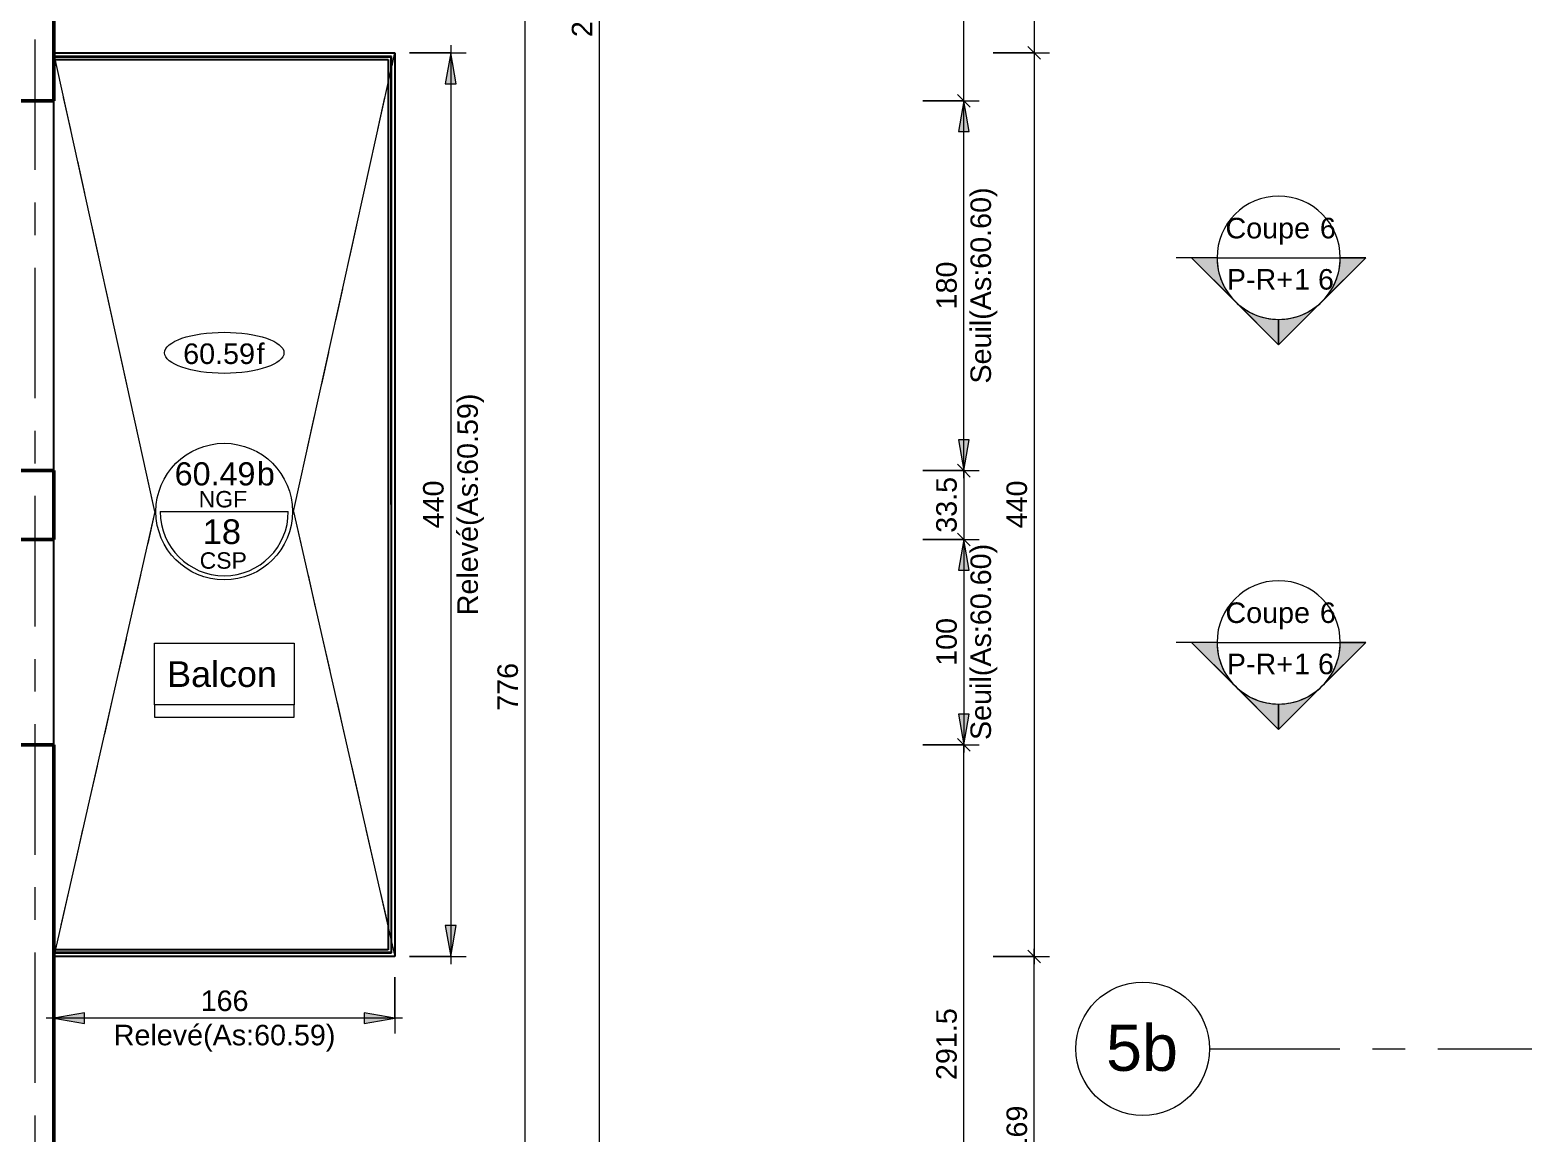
# Model space of a CAD drawing. Header units: metres. Extents: x 399 to 3028, y -427 to 863.
# Drawn here: x 421.85 to 429.13, y -410.92 to -405.55 of the extents above; entities that cross this region are included whole.
import ezdxf

# ---------------------------------------------------------------- set-up
doc = ezdxf.new("R2010")
doc.units = ezdxf.units.M
doc.linetypes.add('Ligne de quadrillage', pattern=[1.11125, 0.635, -0.15875, 0.15875, -0.15875])
doc.linetypes.add('Tiret', pattern=[0.3175, 0.15875, -0.15875])
for name, color, linetype, lineweight in [('A-ANNO-DIMS', 211, 'Continuous', 9), ('A-ANNO-DIMS-50', 211, 'Continuous', 9), ('A-DETL', 90, 'Continuous', 18), ('A-DETL-GENF', 92, 'Continuous', 18), ('A-FLOR', 192, 'Continuous', 18), ('A-WALL', 113, 'Continuous', 18), ('G-ANNO-SYMB', 111, 'Continuous', 9), ('G-ANNO-TEXT', 231, 'Continuous', 9), ('S-FLOR-SYMB', 171, 'Continuous', 9), ('S-GRID', 1, 'Continuous', 9), ('S-GRID-IDEN', 1, 'Continuous', 9)]:
    doc.layers.add(name, color=color, linetype=linetype, lineweight=lineweight)
doc.styles.add('Arial', font='arial.ttf', dxfattribs={"height": 0.1})
doc.styles.add('Arial_10', font='arial.ttf', dxfattribs={"height": 0.12})
doc.styles.add('Arial_11', font='arial.ttf', dxfattribs={"height": 0.125})
doc.styles.add('Arial_7', font='arial.ttf', dxfattribs={"height": 0.225})
doc.styles.add('Arial_8', font='arial.ttf', dxfattribs={"height": 0.0016})
doc.styles.add('Arial_9', font='arial.ttf', dxfattribs={"height": 0.1125})
doc.dimstyles.new('AES-_COTATION_1_50', dxfattribs={"dimscale": 0.3048, "dimtxt": 0.102026, "dimasz": 0.205052, "dimexe": 0.246063, "dimexo": 0.0625, "dimgap": 0.016404, "dimtad": 1, "dimdec": 1, "dimlfac": 100, "dimrnd": 0.5, "dimdsep": 46, "dimtxsty": 'Arial', "dimblk1": 'OBLIQUE', "dimblk2": 'OBLIQUE', "dimsah": 1, "dimcen": 0.09, "dimdle": 0.123031, "dimazin": 0, "dimtfac": 1, "dimtdec": 4, "dimtix": 1, "dimtmove": 0, "dimatfit": 3, "dimfxl": 0.656168, "dimfxlon": 1, "dimtvp": 1, "dimtolj": 1, "dimtzin": 0, "dimarcsym": 2})
doc.dimstyles.new('AES-_COTATION_1_50_2', dxfattribs={"dimscale": 0.3048, "dimtxt": 0.102026, "dimasz": 0.205052, "dimexe": 0.246063, "dimexo": 0.0625, "dimgap": 0.016404, "dimtad": 1, "dimdec": 1, "dimlfac": 100, "dimrnd": 0.5, "dimdsep": 46, "dimtxsty": 'Arial', "dimblk1": 'OBLIQUE', "dimblk2": 'OBLIQUE', "dimsah": 1, "dimcen": 0.09, "dimdle": 0.123031, "dimazin": 0, "dimtfac": 1, "dimtdec": 4, "dimtix": 1, "dimtmove": 0, "dimatfit": 3, "dimfxl": 0.656168, "dimfxlon": 1, "dimtvp": 1, "dimtolj": 1, "dimtzin": 0, "dimarcsym": 2})
doc.dimstyles.new('AES-_COTATION_1_50_3', dxfattribs={"dimscale": 0.3048, "dimtxt": 0.102026, "dimasz": 0.205052, "dimexe": 0.246063, "dimexo": 0.0625, "dimgap": 0.016404, "dimtad": 1, "dimdec": 1, "dimlfac": 100, "dimrnd": 0.5, "dimdsep": 46, "dimtxsty": 'Arial', "dimblk1": 'OBLIQUE', "dimblk2": 'OBLIQUE', "dimsah": 1, "dimcen": 0.09, "dimdle": 0.123031, "dimazin": 0, "dimtfac": 1, "dimtdec": 4, "dimtix": 1, "dimtmove": 0, "dimatfit": 3, "dimfxl": 0.656168, "dimfxlon": 1, "dimtvp": 1, "dimtolj": 1, "dimtzin": 0, "dimarcsym": 2})
doc.dimstyles.new('AES-_COTATION_Allège_1_50', dxfattribs={"dimscale": 0.3048, "dimtxt": 0.102026, "dimasz": 0.492126, "dimexe": 0.246063, "dimexo": 0.0625, "dimgap": 0.016404, "dimtad": 1, "dimdec": 1, "dimlfac": 100, "dimrnd": 0.5, "dimdsep": 46, "dimtxsty": 'Arial', "dimsah": 1, "dimcen": 0.09, "dimdle": 0.123031, "dimazin": 0, "dimtfac": 1, "dimtdec": 4, "dimtix": 1, "dimtmove": 0, "dimatfit": 3, "dimfxl": 0.656168, "dimfxlon": 1, "dimtvp": 1, "dimtolj": 1, "dimtzin": 0, "dimarcsym": 2})

# ---------------------------------------------------------------- blocks, each defined once
blk = doc.blocks.new('Quadrillage - M_Extrémité de la ligne de quadrillage - Cercle-214440-AES_EXE_BET_TZ_R_1_COF_0100-Plan coffrage PH R_1 Diffusion')
at = {"layer": 'S-GRID-IDEN'}
blk.add_circle((0, 0), 0.0065, dxfattribs=at)
blk = doc.blocks.new('AES-Etiquette Dalle CSP brut vide - Dalle bidirectionnelle-1788777-AES_EXE_BET_TZ_R_1_COF_0100-Plan coffrage PH R_1 Diffusion')
at = {"layer": 'S-FLOR-SYMB'}
blk.add_line((-0.00624, 0), (0.00624, 0), dxfattribs=at)
blk.add_circle((0, 0), 0.00665, dxfattribs=at)
blk.add_arc((0, 0), 0.00624, 180, 360, dxfattribs=at)
at = {"layer": 'S-FLOR-SYMB', "char_height": 0.0016, "attachment_point": 1, "style": 'Arial_8'}
for s, insert, width in [('NGF', (-0.00249, 0.00201), 0.0058523), ('CSP', (-0.00239, -0.00396), 0.005692)]:
    blk.add_mtext(s, dxfattribs=dict(at, insert=insert, width=width))
blk = doc.blocks.new('DIMBLOCK80-AES_EXE_BET_TZ_R_1_COF_0100-Plan coffrage PH R_1 Diffusion')
at = {"layer": 'A-ANNO-DIMS-50', "transparency": 16777216}
for points in [[(423.9036, -405.661), (423.8771, -405.811), (423.93, -405.811)], [(423.9036, -410.0593), (423.93, -409.9093), (423.8771, -409.9093)]]:
    blk.add_hatch(color=256, dxfattribs=at).paths.add_polyline_path(points)
for p, q in [((423.9036, -405.6235), (423.9036, -410.0968)), ((423.7036, -405.661), (423.9786, -405.661)), ((423.9036, -405.661), (423.7036, -405.661)), ((423.9036, -405.661), (423.8771, -405.811)), ((423.93, -405.811), (423.9036, -405.661)), ((423.8771, -405.811), (423.93, -405.811)), ((423.93, -409.9093), (423.8771, -409.9093)), ((423.8771, -409.9093), (423.9036, -410.0593)), ((423.9036, -410.0593), (423.93, -409.9093)), ((423.7036, -410.0593), (423.9786, -410.0593)), ((423.9036, -410.0593), (423.7036, -410.0593))]:
    blk.add_line(p, q, dxfattribs=at)
at = {"layer": 'A-ANNO-DIMS-50', "color": 0, "transparency": 16777216, "char_height": 0.1, "attachment_point": 1, "rotation": 90, "line_spacing_factor": 0.941778, "style": 'Arial'}
for s, insert, width in [('Relevé(As:60.59)', (423.9357, -408.3985), 1.292119), ('440', (423.7688, -407.9755), 0.276883)]:
    blk.add_mtext(s, dxfattribs=dict(at, insert=insert, width=width))
blk = doc.blocks.new('DIMBLOCK245-AES_EXE_BET_TZ_R_1_COF_0100-Plan coffrage PH R_1 Diffusion')
at = {"layer": 'A-ANNO-DIMS-50', "transparency": 16777216}
for p, q in [((426.5445, -410.0591), (426.8195, -410.0591)), ((426.7445, -410.0591), (426.5445, -410.0591)), ((426.7445, -410.0591), (426.7132, -410.0279)), ((426.7446, -411.7845), (426.7445, -410.0216)), ((426.7445, -410.0591), (426.7758, -410.0904)), ((426.7446, -411.747), (426.7133, -411.7157)), ((426.5446, -411.747), (426.8196, -411.747)), ((426.7446, -411.747), (426.5446, -411.747)), ((426.7446, -411.747), (426.7758, -411.7782))]:
    blk.add_line(p, q, dxfattribs=at)
at = {"layer": 'A-ANNO-DIMS-50', "color": 0, "transparency": 16777216, "insert": (426.6097, -411.0184), "char_height": 0.1, "width": 0.276883, "attachment_point": 1, "rotation": 90, "line_spacing_factor": 0.941778, "style": 'Arial'}
blk.add_mtext('169', dxfattribs=at)
blk = doc.blocks.new('_Oblique')
at = {"color": 0, "linetype": 'ByBlock', "lineweight": -2}
blk.add_line((-0.5, -0.5), (0.5, 0.5), dxfattribs=at)
blk = doc.blocks.new('Coupe - M_Section Head - Filled-24181-AES_EXE_BET_TZ_R_1_COF_0100-Plan coffrage PH R_1 Diffusion')
at = {"layer": 'G-ANNO-SYMB'}
h = blk.add_hatch(color=256, dxfattribs=at)
edge = h.paths.add_edge_path()
edge.add_line((-0.006, 0.00849), (-0.006, 0.006))
edge.add_arc((-0.006, 0), 0.006, 90, 135)
edge.add_line((-0.01024, 0.00424), (-0.006, 0.00849))
h = blk.add_hatch(color=256, dxfattribs=at)
edge = h.paths.add_edge_path()
edge.add_line((-0.006, 0.00849), (-0.00176, 0.00424))
edge.add_arc((-0.006, 0), 0.006, 45, 90)
edge.add_line((-0.006, 0.006), (-0.006, 0.00849))
h = blk.add_hatch(color=256, dxfattribs=at)
edge = h.paths.add_edge_path()
edge.add_line((-0.01449, 0), (-0.01024, 0.00424))
edge.add_arc((-0.006, 0), 0.006, 135, 180)
edge.add_line((-0.012, 0), (-0.01449, 0))
h = blk.add_hatch(color=256, dxfattribs=at)
edge = h.paths.add_edge_path()
edge.add_line((0.00249, 0), (0, 0))
edge.add_arc((-0.006, 0), 0.006, 360, 405)
edge.add_line((-0.00176, 0.00424), (0.00249, 0))
at = {"layer": 'G-ANNO-SYMB', "lineweight": 18}
for p, q in [((-0.006, 0.00849), (-0.01449, 0)), ((-0.006, 0.00849), (-0.01024, 0.00424)), ((-0.006, 0.00849), (0.00249, 0)), ((-0.006, 0.006), (-0.006, 0.00849)), ((-0.006, 0.00849), (-0.006, 0.006)), ((-0.00176, 0.00424), (-0.006, 0.00849)), ((-0.01024, 0.00424), (-0.01449, 0)), ((0.00249, 0), (-0.00176, 0.00424)), ((-0.01449, 0), (-0.012, 0)), ((0, 0), (0.00249, 0)), ((-0.012, 0), (-0.01449, 0)), ((0, 0), (0.00249, 0))]:
    blk.add_line(p, q, dxfattribs=at)
for start, end in [(360, 180), (90, 135), (45, 90), (135, 180), (360, 45), (180, 360)]:
    blk.add_arc((-0.006, 0), 0.006, start, end, dxfattribs=at)
blk = doc.blocks.new('DIMBLOCK366-AES_EXE_BET_TZ_R_1_COF_0100-Plan coffrage PH R_1 Diffusion')
at = {"layer": 'A-ANNO-DIMS-50', "transparency": 16777216}
for p, q in [((426.202, -409.0293), (426.477, -409.0293)), ((426.402, -409.0293), (426.202, -409.0293)), ((426.402, -409.0293), (426.3708, -408.9981)), ((426.4021, -411.983), (426.402, -408.9918)), ((426.402, -409.0293), (426.4333, -409.0606)), ((426.2021, -411.9455), (426.4771, -411.9455)), ((426.4021, -411.9455), (426.2021, -411.9455)), ((426.4021, -411.9455), (426.3708, -411.9142)), ((426.4021, -411.9455), (426.4333, -411.9767))]:
    blk.add_line(p, q, dxfattribs=at)
at = {"layer": 'A-ANNO-DIMS-50', "color": 0, "transparency": 16777216, "insert": (426.2672, -410.6608), "char_height": 0.1, "width": 0.416266, "attachment_point": 1, "rotation": 90, "line_spacing_factor": 0.941778, "style": 'Arial'}
blk.add_mtext('291.5', dxfattribs=at)
blk = doc.blocks.new('DIMBLOCK367-AES_EXE_BET_TZ_R_1_COF_0100-Plan coffrage PH R_1 Diffusion')
at = {"layer": 'A-ANNO-DIMS-50', "transparency": 16777216}
for points in [[(426.402, -408.0293), (426.3756, -408.1793), (426.4285, -408.1793)], [(426.402, -409.0293), (426.4285, -408.8793), (426.3756, -408.8793)]]:
    blk.add_hatch(color=256, dxfattribs=at).paths.add_polyline_path(points)
for p, q in [((426.202, -408.0293), (426.477, -408.0293)), ((426.402, -408.0293), (426.202, -408.0293)), ((426.402, -408.0293), (426.3756, -408.1793)), ((426.402, -407.9918), (426.402, -409.0668)), ((426.4285, -408.1793), (426.402, -408.0293)), ((426.3756, -408.1793), (426.4285, -408.1793)), ((426.4285, -408.8793), (426.3756, -408.8793)), ((426.3756, -408.8793), (426.402, -409.0293)), ((426.402, -409.0293), (426.4285, -408.8793)), ((426.202, -409.0293), (426.477, -409.0293)), ((426.402, -409.0293), (426.202, -409.0293))]:
    blk.add_line(p, q, dxfattribs=at)
at = {"layer": 'A-ANNO-DIMS-50', "color": 0, "transparency": 16777216, "char_height": 0.1, "attachment_point": 1, "line_spacing_factor": 0.941778, "style": 'Arial'}
for s, insert, width, rotation in [('Seuil(As:60.60)', (426.4342, -409.0057), 1.143318, 90.00085), ('100', (426.2672, -408.6447), 0.276883, 90)]:
    blk.add_mtext(s, dxfattribs=dict(at, insert=insert, width=width, rotation=rotation))
blk = doc.blocks.new('DIMBLOCK368-AES_EXE_BET_TZ_R_1_COF_0100-Plan coffrage PH R_1 Diffusion')
at = {"layer": 'A-ANNO-DIMS-50', "transparency": 16777216}
for p, q in [((426.402, -407.6943), (426.3708, -407.6631)), ((426.402, -407.6568), (426.402, -408.0668)), ((426.202, -407.6943), (426.477, -407.6943)), ((426.402, -407.6943), (426.202, -407.6943)), ((426.402, -407.6943), (426.4333, -407.7256)), ((426.202, -408.0293), (426.477, -408.0293)), ((426.402, -408.0293), (426.202, -408.0293)), ((426.402, -408.0293), (426.3708, -407.9981)), ((426.402, -408.0293), (426.4333, -408.0606))]:
    blk.add_line(p, q, dxfattribs=at)
at = {"layer": 'A-ANNO-DIMS-50', "color": 0, "transparency": 16777216, "insert": (426.2672, -407.9968), "char_height": 0.1, "width": 0.323972, "attachment_point": 1, "rotation": 90, "line_spacing_factor": 0.941778, "style": 'Arial'}
blk.add_mtext('33.5', dxfattribs=at)
blk = doc.blocks.new('DIMBLOCK369-AES_EXE_BET_TZ_R_1_COF_0100-Plan coffrage PH R_1 Diffusion')
at = {"layer": 'A-ANNO-DIMS-50', "transparency": 16777216}
for points in [[(426.402, -405.8943), (426.3755, -406.0443), (426.4284, -406.0443)], [(426.402, -407.6943), (426.4285, -407.5443), (426.3756, -407.5443)]]:
    blk.add_hatch(color=256, dxfattribs=at).paths.add_polyline_path(points)
for p, q in [((426.202, -405.8943), (426.477, -405.8943)), ((426.402, -405.8943), (426.202, -405.8943)), ((426.402, -405.8943), (426.3755, -406.0443)), ((426.402, -407.7318), (426.402, -405.8568)), ((426.4284, -406.0443), (426.402, -405.8943)), ((426.3755, -406.0443), (426.4284, -406.0443)), ((426.4285, -407.5443), (426.3756, -407.5443)), ((426.3756, -407.5443), (426.402, -407.6943)), ((426.402, -407.6943), (426.4285, -407.5443)), ((426.202, -407.6943), (426.477, -407.6943)), ((426.402, -407.6943), (426.202, -407.6943))]:
    blk.add_line(p, q, dxfattribs=at)
at = {"layer": 'A-ANNO-DIMS-50', "color": 0, "transparency": 16777216, "char_height": 0.1, "attachment_point": 1, "line_spacing_factor": 0.941778, "style": 'Arial'}
for s, insert, width, rotation in [('Seuil(As:60.60)', (426.4342, -407.2707), 1.143318, 90.00085), ('180', (426.2672, -406.9097), 0.276883, 90)]:
    blk.add_mtext(s, dxfattribs=dict(at, insert=insert, width=width, rotation=rotation))
blk = doc.blocks.new('DIMBLOCK370-AES_EXE_BET_TZ_R_1_COF_0100-Plan coffrage PH R_1 Diffusion')
at = {"layer": 'A-ANNO-DIMS-50', "transparency": 16777216}
for p, q in [((426.402, -403.8421), (426.3707, -403.8109)), ((426.402, -405.9318), (426.402, -403.8046)), ((426.202, -403.8422), (426.477, -403.8421)), ((426.402, -403.8421), (426.202, -403.8422)), ((426.402, -403.8421), (426.4332, -403.8734)), ((426.202, -405.8943), (426.477, -405.8943)), ((426.402, -405.8943), (426.202, -405.8943)), ((426.402, -405.8943), (426.3707, -405.8631)), ((426.402, -405.8943), (426.4332, -405.9256))]:
    blk.add_line(p, q, dxfattribs=at)
at = {"layer": 'A-ANNO-DIMS-50', "color": 0, "transparency": 16777216, "insert": (426.2672, -404.9836), "char_height": 0.1, "width": 0.276883, "attachment_point": 1, "rotation": 90, "line_spacing_factor": 0.941778, "style": 'Arial'}
blk.add_mtext('205', dxfattribs=at)
blk = doc.blocks.new('DIMBLOCK633-AES_EXE_BET_TZ_R_1_COF_0100-Plan coffrage PH R_1 Diffusion')
at = {"layer": 'A-ANNO-DIMS-50', "transparency": 16777216}
for p, q in [((426.7443, -404.0404), (426.713, -404.0092)), ((426.7443, -404.0029), (426.7443, -405.6985)), ((426.5443, -404.0404), (426.8193, -404.0404)), ((426.7443, -404.0404), (426.5443, -404.0404)), ((426.7443, -404.0404), (426.7755, -404.0717)), ((426.7443, -405.661), (426.713, -405.6297)), ((426.5443, -405.661), (426.8193, -405.661)), ((426.7443, -405.661), (426.5443, -405.661)), ((426.7443, -405.661), (426.7755, -405.6922))]:
    blk.add_line(p, q, dxfattribs=at)
at = {"layer": 'A-ANNO-DIMS-50', "color": 0, "transparency": 16777216, "insert": (426.6094, -404.9661), "char_height": 0.1, "width": 0.276883, "attachment_point": 1, "rotation": 90, "line_spacing_factor": 0.941778, "style": 'Arial'}
blk.add_mtext('162', dxfattribs=at)
blk = doc.blocks.new('DIMBLOCK786-AES_EXE_BET_TZ_R_1_COF_0100-Plan coffrage PH R_1 Diffusion')
at = {"layer": 'A-ANNO-DIMS-50', "transparency": 16777216}
for p, q in [((424.4279, -392.7445), (424.7029, -392.7445)), ((424.6279, -392.7445), (424.4279, -392.7445)), ((424.6279, -392.7445), (424.5967, -392.7132)), ((424.6279, -418.0374), (424.6279, -392.707)), ((424.6279, -392.7445), (424.6592, -392.7757)), ((424.6279, -417.9999), (424.5967, -417.9687)), ((424.4279, -417.9999), (424.7029, -417.9999)), ((424.6279, -417.9999), (424.4279, -417.9999)), ((424.6279, -417.9999), (424.6592, -418.0312))]:
    blk.add_line(p, q, dxfattribs=at)
at = {"layer": 'A-ANNO-DIMS-50', "color": 0, "transparency": 16777216, "insert": (424.4931, -405.5841), "char_height": 0.1, "width": 0.50856, "attachment_point": 1, "rotation": 90, "line_spacing_factor": 0.941778, "style": 'Arial'}
blk.add_mtext('2525.5', dxfattribs=at)
blk = doc.blocks.new('DIMBLOCK789-AES_EXE_BET_TZ_R_1_COF_0100-Plan coffrage PH R_1 Diffusion')
at = {"layer": 'A-ANNO-DIMS-50', "transparency": 16777216}
for p, q in [((426.7443, -405.661), (426.713, -405.6297)), ((426.7443, -405.6235), (426.7443, -410.0968)), ((426.5443, -405.661), (426.8193, -405.661)), ((426.7443, -405.661), (426.5443, -405.661)), ((426.7443, -405.661), (426.7755, -405.6922)), ((426.5443, -410.0593), (426.8193, -410.0593)), ((426.7443, -410.0593), (426.5443, -410.0593)), ((426.7443, -410.0593), (426.713, -410.028)), ((426.7443, -410.0593), (426.7755, -410.0905))]:
    blk.add_line(p, q, dxfattribs=at)
at = {"layer": 'A-ANNO-DIMS-50', "color": 0, "transparency": 16777216, "insert": (426.6094, -407.9755), "char_height": 0.1, "width": 0.276883, "attachment_point": 1, "rotation": 90, "line_spacing_factor": 0.941778, "style": 'Arial'}
blk.add_mtext('440', dxfattribs=at)
blk = doc.blocks.new('DIMBLOCK792-AES_EXE_BET_TZ_R_1_COF_0100-Plan coffrage PH R_1 Diffusion')
at = {"layer": 'A-ANNO-DIMS-50', "transparency": 16777216}
for p, q in [((424.0656, -404.8669), (424.3406, -404.8669)), ((424.2656, -404.8669), (424.0656, -404.8669)), ((424.2656, -404.8669), (424.2344, -404.8357)), ((424.2656, -412.6668), (424.2656, -404.8669)), ((424.2656, -404.8669), (424.2969, -404.8982)), ((424.2656, -412.6293), (424.2344, -412.598)), ((424.0656, -412.6293), (424.3406, -412.6293)), ((424.2656, -412.6293), (424.0656, -412.6293)), ((424.2656, -412.6293), (424.2969, -412.6605))]:
    blk.add_line(p, q, dxfattribs=at)
at = {"layer": 'A-ANNO-DIMS-50', "color": 0, "transparency": 16777216, "insert": (424.1308, -408.8635), "char_height": 0.1, "width": 0.276883, "attachment_point": 1, "rotation": 90, "line_spacing_factor": 0.941778, "style": 'Arial'}
blk.add_mtext('776', dxfattribs=at)
blk = doc.blocks.new('DIMBLOCK796-AES_EXE_BET_TZ_R_1_COF_0100-Plan coffrage PH R_1 Diffusion')
at = {"layer": 'A-ANNO-DIMS-50', "transparency": 16777216}
for points in [[(421.9709, -410.3598), (422.1209, -410.3863), (422.1209, -410.3334)], [(423.6318, -410.3598), (423.4818, -410.3333), (423.4818, -410.3862)]]:
    blk.add_hatch(color=256, dxfattribs=at).paths.add_polyline_path(points)
for p, q in [((423.6318, -410.1598), (423.6318, -410.4348)), ((423.6318, -410.3598), (423.6318, -410.1598)), ((421.9709, -410.5598), (421.9709, -410.2848)), ((422.1209, -410.3334), (421.9709, -410.3598)), ((422.1209, -410.3863), (422.1209, -410.3334)), ((423.6318, -410.3598), (423.4818, -410.3333)), ((423.4818, -410.3333), (423.4818, -410.3862)), ((423.6693, -410.3598), (421.9334, -410.3598)), ((421.9709, -410.3598), (422.1209, -410.3863)), ((421.9709, -410.3598), (421.9709, -410.5598)), ((423.4818, -410.3862), (423.6318, -410.3598))]:
    blk.add_line(p, q, dxfattribs=at)
at = {"layer": 'A-ANNO-DIMS-50', "color": 0, "transparency": 16777216, "char_height": 0.1, "attachment_point": 1, "rotation": 0.00085, "line_spacing_factor": 0.941778, "style": 'Arial'}
for s, insert, width in [('166', (422.686, -410.225), 0.276883), ('Relevé(As:60.59)', (422.263, -410.3919), 1.292119)]:
    blk.add_mtext(s, dxfattribs=dict(at, insert=insert, width=width))

msp = doc.modelspace()

# ---------------------------------------------------------------- linework, layer by layer
at = {"layer": 'A-DETL', "color": 51}
for p, q in [((422.4637, -407.8939), (421.971, -405.6611)), ((423.1382, -407.8939), (423.6316, -405.661)), ((422.4637, -407.8939), (421.9709, -410.0593)), ((423.1382, -407.8939), (423.6318, -410.0593))]:
    msp.add_line(p, q, dxfattribs=at)
at = {"layer": 'A-DETL', "linetype": 'Tiret'}
for p, q in [((422.4637, -407.8939), (421.971, -405.6611)), ((423.1382, -407.8939), (423.6316, -405.661)), ((422.4637, -407.8939), (421.9709, -410.0593)), ((423.1382, -407.8939), (423.6318, -410.0593))]:
    msp.add_line(p, q, dxfattribs=at)
at = {"layer": 'A-DETL'}
for p, q in [((422.4609, -408.534), (423.1409, -408.534)), ((422.4609, -408.834), (422.4609, -408.534)), ((423.1409, -408.534), (423.1409, -408.834)), ((423.1409, -408.834), (422.4609, -408.834)), ((422.4609, -408.834), (422.4609, -408.894)), ((423.1409, -408.834), (422.4609, -408.834)), ((422.4609, -408.894), (423.1409, -408.894)), ((423.1409, -408.894), (423.1409, -408.834))]:
    msp.add_line(p, q, dxfattribs=at)
at = {"layer": 'A-DETL', "color": 51}
msp.add_ellipse((422.8008, -407.1208), major_axis=(-0.2909, 0), ratio=0.343791, dxfattribs=at)
at = {"layer": 'A-DETL-GENF', "linetype": 'Tiret'}
for p, q in [((423.1409, -408.834), (422.4609, -408.834)), ((422.4609, -408.834), (422.4609, -408.894)), ((422.4609, -408.894), (423.1409, -408.894)), ((423.1409, -408.894), (423.1409, -408.834))]:
    msp.add_line(p, q, dxfattribs=at)
at = {"layer": 'A-FLOR', "color": 31, "lineweight": 25}
for p, q in [((421.9708, -405.661), (423.6316, -405.661)), ((421.9708, -405.678), (421.9708, -405.661)), ((423.6146, -405.678), (421.9708, -405.678)), ((421.9708, -405.678), (421.9708, -405.68)), ((421.9708, -405.68), (421.9708, -405.693)), ((421.9708, -405.68), (423.6126, -405.68)), ((421.9709, -410.0273), (421.9708, -405.693)), ((421.9708, -405.693), (423.5996, -405.693)), ((423.5996, -405.693), (423.5998, -410.0273)), ((423.6146, -405.678), (423.6126, -405.68)), ((423.6126, -405.68), (423.6128, -410.0403)), ((423.6148, -410.0423), (423.6146, -405.678)), ((423.6316, -405.661), (423.6318, -410.0593)), ((423.5998, -410.0273), (421.9709, -410.0273)), ((421.9709, -410.0273), (421.9709, -410.0403)), ((421.9709, -410.0403), (421.9709, -410.0423)), ((423.6128, -410.0403), (421.9709, -410.0403)), ((421.9709, -410.0593), (421.9709, -410.0423)), ((421.9709, -410.0423), (423.6148, -410.0423)), ((423.6318, -410.0593), (421.9709, -410.0593)), ((423.6148, -410.0423), (423.6128, -410.0403))]:
    msp.add_line(p, q, dxfattribs=at)
at = {"layer": 'A-WALL', "color": 2, "lineweight": 50}
for p, q in [((421.9708, -403.8422), (421.9708, -405.8944)), ((421.9708, -405.8944), (421.7908, -405.8944)), ((421.7909, -407.6944), (421.9709, -407.6944)), ((421.9709, -407.6944), (421.9709, -408.0294)), ((421.9709, -408.0294), (421.7909, -408.0294)), ((421.7909, -409.0294), (421.9709, -409.0294)), ((421.9709, -409.0294), (421.9709, -411.9455))]:
    msp.add_line(p, q, dxfattribs=at)
at = {"layer": 'A-WALL', "color": 3, "lineweight": 25}
for p, q in [((421.9709, -407.6944), (421.9708, -405.8944)), ((421.9709, -409.0294), (421.9709, -408.0294))]:
    msp.add_line(p, q, dxfattribs=at)
at = {"layer": 'G-ANNO-SYMB'}
for p, q in [((427.6348, -406.6582), (427.4352, -406.6582)), ((427.6348, -408.5304), (427.4352, -408.5304))]:
    msp.add_line(p, q, dxfattribs=at)
at = {"layer": 'G-ANNO-SYMB', "lineweight": 18}
for p, q in [((427.6348, -406.6582), (428.2348, -406.6582)), ((427.6348, -408.5304), (428.2348, -408.5304))]:
    msp.add_line(p, q, dxfattribs=at)
at = {"layer": 'S-GRID', "linetype": 'Ligne de quadrillage'}
for p, q in [((421.8811, -424.0102), (421.8805, -380.1748)), ((427.5978, -410.5088), (470.4955, -410.5088))]:
    msp.add_line(p, q, dxfattribs=at)

# ---------------------------------------------------------------- block references
at = {"layer": 'G-ANNO-SYMB', "lineweight": 18, "xscale": 49.99999999999997, "yscale": 49.99999999999997, "zscale": 49.99999999999997, "rotation": 180}
for p in [(427.6348, -406.6582), (427.6348, -408.5304)]:
    msp.add_blockref('Coupe - M_Section Head - Filled-24181-AES_EXE_BET_TZ_R_1_COF_0100-Plan coffrage PH R_1 Diffusion', p, dxfattribs=at)
at = {"layer": 'S-FLOR-SYMB', "xscale": 49.99999999999996, "yscale": 49.99999999999996, "zscale": 49.99999999999996}
msp.add_blockref('AES-Etiquette Dalle CSP brut vide - Dalle bidirectionnelle-1788777-AES_EXE_BET_TZ_R_1_COF_0100-Plan coffrage PH R_1 Diffusion', (422.8008, -407.8939), dxfattribs=at)
at = {"layer": 'S-GRID-IDEN', "xscale": 49.99999999999996, "yscale": 49.99999999999996, "zscale": 49.99999999999996, "rotation": 269.9999999999993}
msp.add_blockref('Quadrillage - M_Extrémité de la ligne de quadrillage - Cercle-214440-AES_EXE_BET_TZ_R_1_COF_0100-Plan coffrage PH R_1 Diffusion', (427.2728, -410.5088), dxfattribs=at)

# ---------------------------------------------------------------- texts
at = {"layer": 'G-ANNO-SYMB', "char_height": 0.1, "attachment_point": 1, "style": 'Arial'}
for s, insert, width in [('Coupe ', (427.6759, -406.4638), 0.557173), ('\\fArial|b0|i0|c178|p34|;6', (428.1356, -406.4638), 0.096202), ('P-R+', (427.6824, -406.7132), 0.396835), ('1 6', (428.0099, -406.7132), 0.240506), ('Coupe ', (427.6759, -408.336), 0.557173), ('\\fArial|b0|i0|c178|p34|;6', (428.1356, -408.336), 0.096202), ('P-R+', (427.6824, -408.5854), 0.396835), ('1 6', (428.0099, -408.5854), 0.240506)]:
    msp.add_mtext(s, dxfattribs=dict(at, insert=insert, width=width))
at = {"layer": 'G-ANNO-TEXT', "color": 41, "char_height": 0.1, "attachment_point": 1, "style": 'Arial'}
for s, insert, width in [('60.59', (422.601, -407.0754), 0.432911), ('\\fArial|b0|i0|c178|p34|;f', (422.9582, -407.0754), 0.05211)]:
    msp.add_mtext(s, dxfattribs=dict(at, insert=insert, width=width))
at = {"layer": 'G-ANNO-TEXT', "color": 7, "insert": (422.5231, -408.6224), "char_height": 0.125, "width": 0.637342, "attachment_point": 1, "style": 'Arial_11'}
msp.add_mtext('Balcon', dxfattribs=at)
at = {"layer": 'S-FLOR-SYMB', "attachment_point": 1}
for s, insert, char_height, width, style in [('60.49', (422.5595, -407.6538), 0.1125, 0.485021, 'Arial_9'), ('\\fArial|b0|i0|c178|p34|;b', (422.9597, -407.6538), 0.1125, 0.108228, 'Arial_9'), ('18', (422.6961, -407.9315), 0.12, 0.224472, 'Arial_10')]:
    msp.add_mtext(s, dxfattribs=dict(at, insert=insert, char_height=char_height, width=width, style=style))
at = {"layer": 'S-GRID-IDEN', "char_height": 0.225, "width": 0.212447, "attachment_point": 1, "style": 'Arial_7'}
for s, insert in [('\\fArial|b0|i0|c178|p34|;5', (427.0945, -410.3912)), ('\\fArial|b0|i0|c178|p34|;b', (427.2698, -410.3912))]:
    msp.add_mtext(s, dxfattribs=dict(at, insert=insert))

# ---------------------------------------------------------------- dimensions: what is measured, and where the dimension line sits
at = {"layer": 'A-ANNO-DIMS'}
for base, p1, p2, angle, dimstyle, override, picture, middle in [((424.6279, -392.7445), (424.4279, -417.9999), (424.4279, -392.7445), 90, 'AES-_COTATION_1_50_3', {"dimpost": '<>', "dimfxl": 25.255438}, 'DIMBLOCK786-AES_EXE_BET_TZ_R_1_COF_0100-Plan coffrage PH R_1 Diffusion', (424.5719, -405.3722)), ((426.402, -403.8421), (426.202, -405.8943), (426.202, -403.8422), 270.00085, 'AES-_COTATION_1_50_2', {"dimpost": '<>', "dimfxl": 2.052168}, 'DIMBLOCK370-AES_EXE_BET_TZ_R_1_COF_0100-Plan coffrage PH R_1 Diffusion', (426.458, -404.8682)), ((426.7443, -405.661), (426.5443, -404.0404), (426.5443, -405.661), 90, 'AES-_COTATION_1_50_2', {"dimpost": '<>', "dimfxl": 1.620552}, 'DIMBLOCK633-AES_EXE_BET_TZ_R_1_COF_0100-Plan coffrage PH R_1 Diffusion', (426.6882, -404.8507)), ((424.2656, -404.8669), (424.0656, -412.6293), (424.0656, -404.8669), 90, 'AES-_COTATION_1_50_3', {"dimpost": '<>', "dimfxl": 7.762324}, 'DIMBLOCK792-AES_EXE_BET_TZ_R_1_COF_0100-Plan coffrage PH R_1 Diffusion', (424.2096, -408.7481)), ((426.7443, -410.0593), (426.5443, -405.661), (426.5443, -410.0593), 90, 'AES-_COTATION_1_50_3', {"dimpost": '<>', "dimfxl": 4.398271}, 'DIMBLOCK789-AES_EXE_BET_TZ_R_1_COF_0100-Plan coffrage PH R_1 Diffusion', (426.6882, -407.8601)), ((426.402, -408.0293), (426.202, -407.6943), (426.202, -408.0293), 270.00085, 'AES-_COTATION_1_50_2', {"dimpost": '<>', "dimfxl": 0.334998}, 'DIMBLOCK368-AES_EXE_BET_TZ_R_1_COF_0100-Plan coffrage PH R_1 Diffusion', (426.4581, -407.8618)), ((426.402, -409.0293), (426.2021, -411.9455), (426.202, -409.0293), 270.00085, 'AES-_COTATION_1_50_2', {"dimpost": '<>', "dimfxl": 2.916142}, 'DIMBLOCK366-AES_EXE_BET_TZ_R_1_COF_0100-Plan coffrage PH R_1 Diffusion', (426.4581, -410.4874)), ((426.7445, -410.0591), (426.5446, -411.747), (426.5445, -410.0591), 270.0027, 'AES-_COTATION_1_50', {"dimpost": '<>', "dimfxl": 1.68787}, 'DIMBLOCK245-AES_EXE_BET_TZ_R_1_COF_0100-Plan coffrage PH R_1 Diffusion', (426.8006, -410.903))]:
    dim = msp.add_linear_dim(base=base, p1=p1, p2=p2, angle=angle, dimstyle=dimstyle, override=override, dxfattribs=at)
    dim.commit()
    dim.dimension.update_dxf_attribs({"geometry": picture, "text_midpoint": middle})
for base, p1, p2, angle, text, override, picture, middle in [((423.9036, -410.0593), (423.7036, -405.661), (423.7036, -410.0593), 90, '<>\\XRelevé(As:60.59)', {"dimpost": '<>', "dimfxl": 4.398271}, 'DIMBLOCK80-AES_EXE_BET_TZ_R_1_COF_0100-Plan coffrage PH R_1 Diffusion', (423.9036, -407.8601)), ((426.402, -405.8943), (426.202, -407.6943), (426.202, -405.8943), 270.00085, '<>\\XSeuil(As:60.60)', {"dimpost": '<>', "dimfxl": 1.8}, 'DIMBLOCK369-AES_EXE_BET_TZ_R_1_COF_0100-Plan coffrage PH R_1 Diffusion', (426.402, -406.7943)), ((426.402, -409.0293), (426.202, -408.0293), (426.202, -409.0293), 270.00085, '<>\\XSeuil(As:60.60)', {"dimpost": '<>', "dimfxl": 1}, 'DIMBLOCK367-AES_EXE_BET_TZ_R_1_COF_0100-Plan coffrage PH R_1 Diffusion', (426.402, -408.5293)), ((421.9709, -410.3598), (423.6318, -410.1598), (421.9709, -410.5598), 0.00085, '<>\\XRelevé(As:60.59)', {"dimpost": '<>', "dimfxl": 1.708378}, 'DIMBLOCK796-AES_EXE_BET_TZ_R_1_COF_0100-Plan coffrage PH R_1 Diffusion', (422.8013, -410.3598))]:
    dim = msp.add_linear_dim(base=base, p1=p1, p2=p2, angle=angle, text=text, dimstyle='AES-_COTATION_Allège_1_50', override=override, dxfattribs=at)
    dim.commit()
    dim.dimension.update_dxf_attribs({"geometry": picture, "text_midpoint": middle})

doc.saveas('drawing.dxf')
